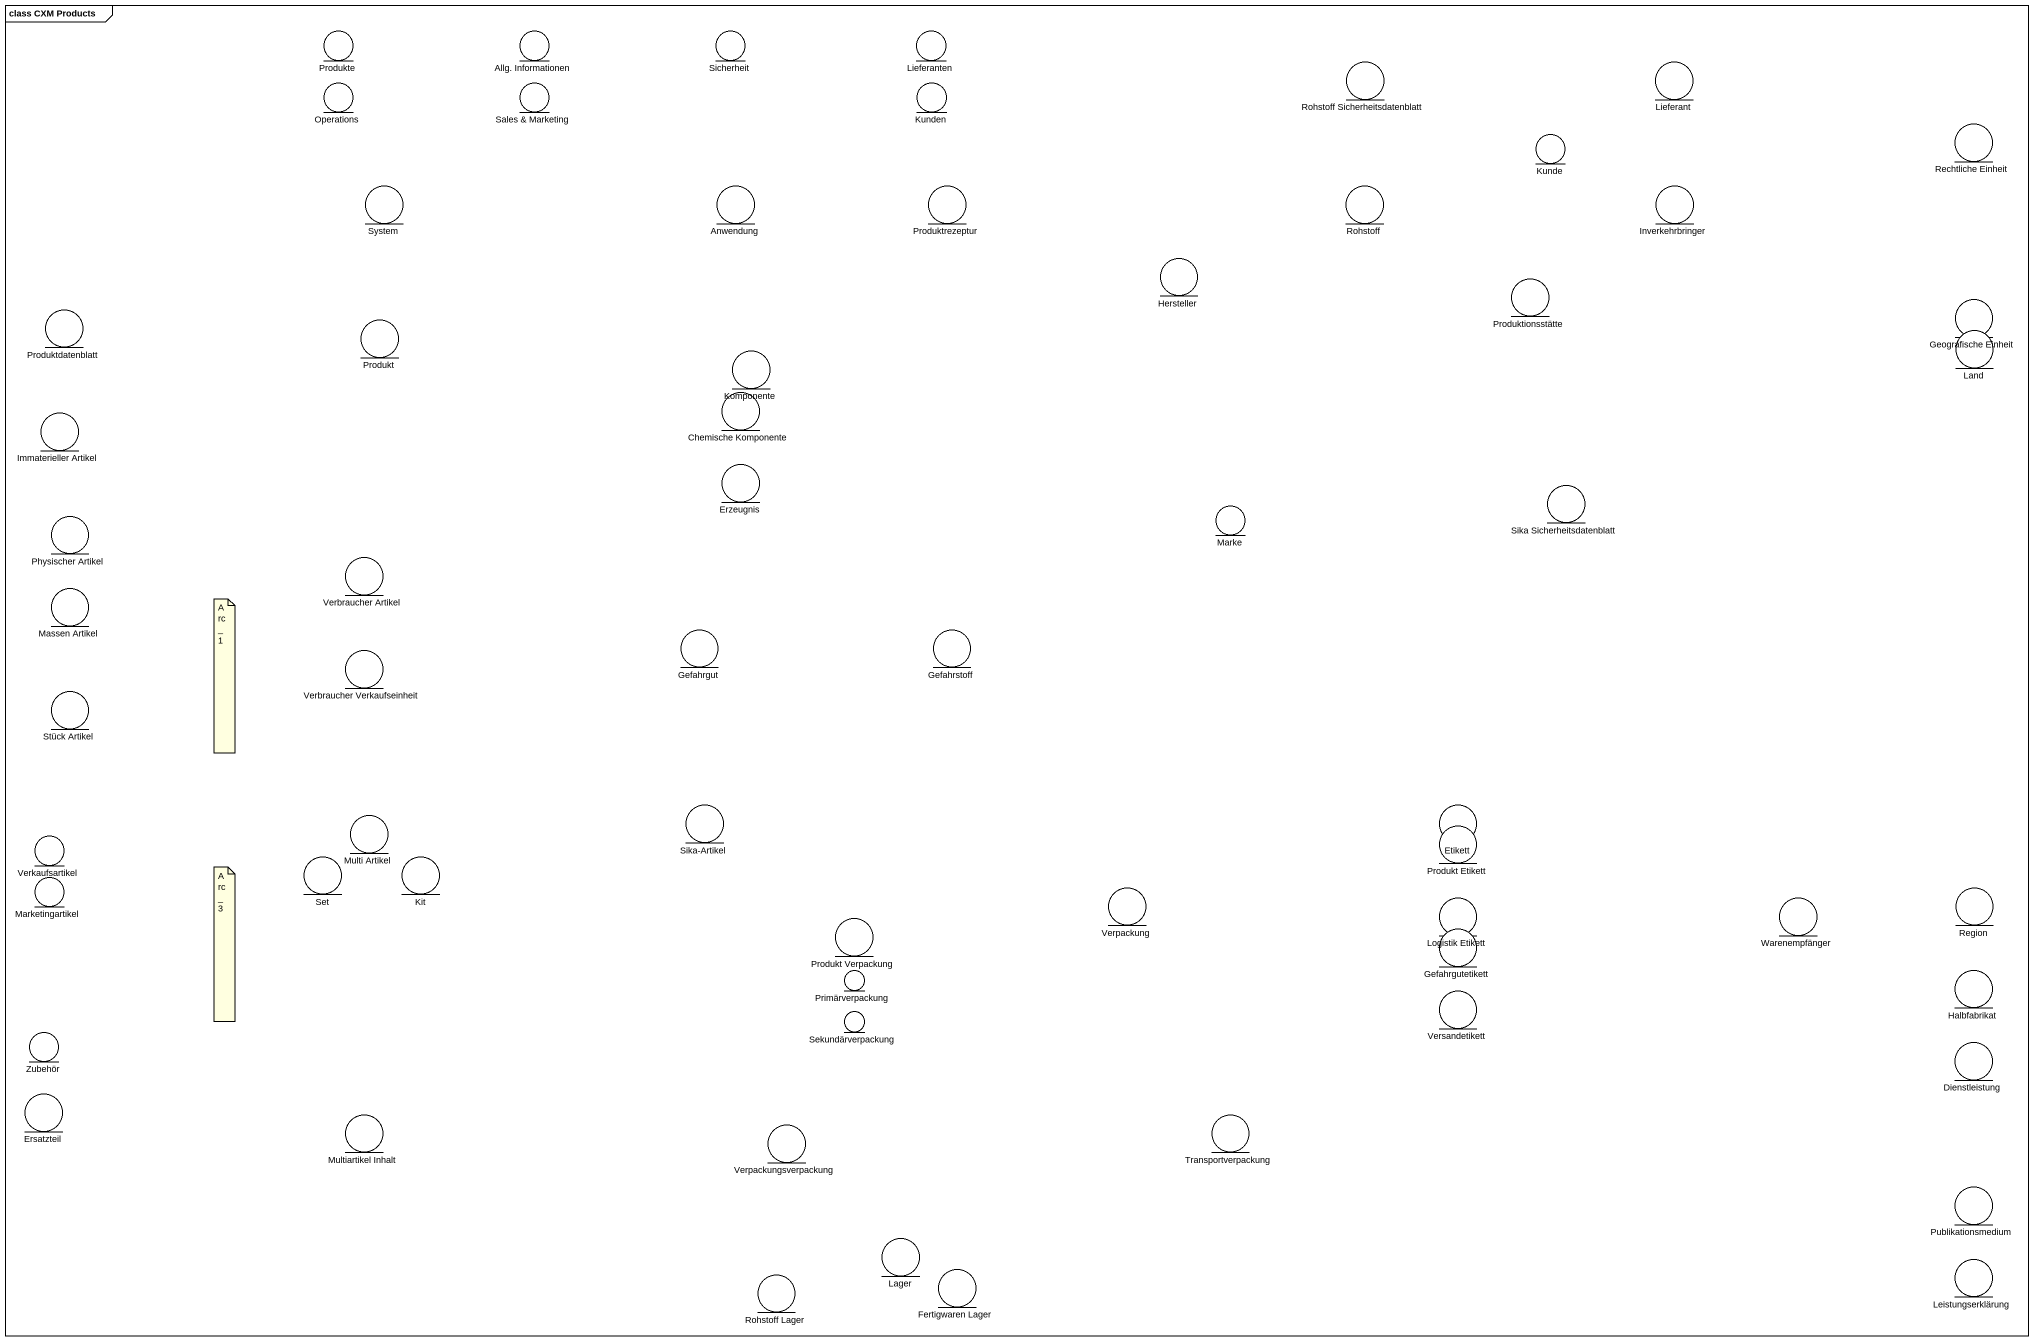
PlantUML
@startuml
mainframe class CXM Products
entity Produkte
entity "Allg. Informationen" as Allg_Informationen
entity Sicherheit
entity Lieferanten
entity "Rohstoff Sicherheitsdatenblatt" as Rohstoff
entity Lieferant
entity Operations
entity "Sales & Marketing" as Sales_Marketing
entity Kunden
entity Kunde
entity "Rechtliche Einheit" as Rechtliche_Einheit
entity System
entity Anwendung
entity Produktrezeptur
entity "Rohstoff" as Rohstoff_2
entity Inverkehrbringer
entity Hersteller
entity Produktionsstätte
entity "Geografische Einheit" as Geografische_Einheit
entity Produktdatenblatt
entity Produkt
entity Land
entity Komponente
entity "Immaterieller Artikel" as Immaterieller_Artikel
entity "Chemische Komponente" as Chemische_Komponente
entity Erzeugnis
entity "Sika Sicherheitsdatenblatt" as Sika_Sicherheitsdatenblatt
entity "Physischer Artikel" as Physischer_Artikel
entity Marke
entity "Verbraucher Artikel" as Verbraucher_Artikel
entity "Massen Artikel" as Massen_Artikel
entity Gefahrgut
entity Gefahrstoff
entity "Verbraucher Verkaufseinheit" as Verbraucher_Verkaufseinheit
entity "Stück Artikel" as Stück_Artikel
entity Verkaufsartikel
entity "Multi Artikel" as Multi_Artikel
entity "Sika-Artikel" as Sika_Artikel
entity Etikett
entity "Produkt Etikett" as Produkt_Etikett
entity Marketingartikel
entity "Set" as Set_
entity Kit
entity "Produkt Verpackung" as Produkt_Verpackung
entity Verpackung
entity "Logistik Etikett" as Logistik_Etikett
entity Warenempfänger
entity Region
entity Gefahrgutetikett
entity Primärverpackung
entity Versandetikett
entity Halbfabrikat
entity Zubehör
entity Sekundärverpackung
entity Dienstleistung
entity Ersatzteil
entity "Multiartikel Inhalt" as Multiartikel_Inhalt
entity Verpackungsverpackung
entity Transportverpackung
entity Publikationsmedium
entity Lager
entity Leistungserklärung
entity "Rohstoff Lager" as Rohstoff_Lager
entity "Fertigwaren Lager" as Fertigwaren_Lager
note as N1
  Arc_1
end note
note as N2
  Arc_3
end note
@enduml
